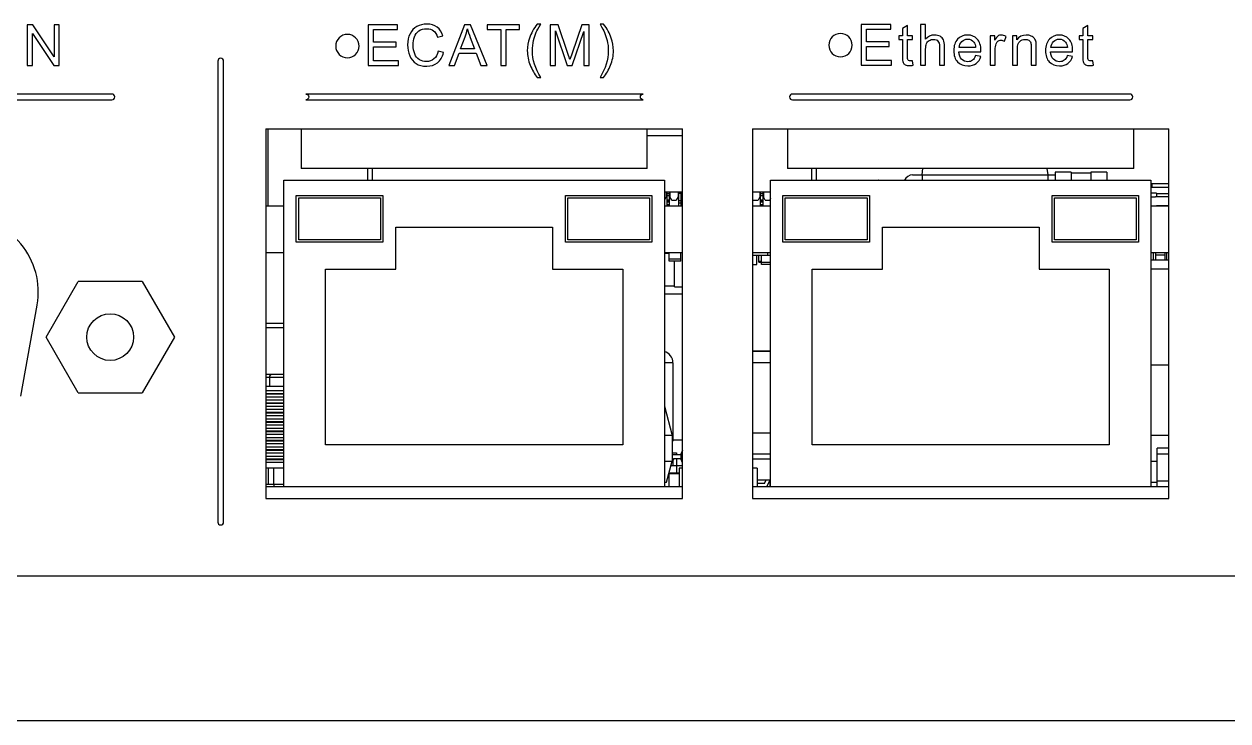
# Model space of a CAD drawing. Header units: millimetres. Extents: x 4086 to 8318, y 123 to 1549.
# Drawn here: x 7063.9 to 7115.4, y 1054.4 to 1084.2 of the extents above; entities that cross this region are included whole.
import ezdxf

# ---------------------------------------------------------------- set-up
doc = ezdxf.new("R2010")
doc.units = ezdxf.units.MM
doc.layers.add('20_ALL_FEATURES', color=7, linetype='Continuous')
doc.layers.add('layer 3', color=7, linetype='Continuous')

msp = doc.modelspace()

# ---------------------------------------------------------------- linework, layer by layer
at = {"layer": '20_ALL_FEATURES', "color": 7, "linetype": 'Continuous'}
for p, q in [((7074.283, 1079.725), (7092.083, 1079.725)), ((7074.283, 1079.725), (7074.283, 1063.925)), ((7074.373, 1076.425), (7074.373, 1079.725)), ((7075.783, 1079.725), (7075.783, 1078.025)), ((7090.583, 1078.025), (7090.583, 1079.725)), ((7092.083, 1063.925), (7092.083, 1079.725)), ((7095.083, 1079.725), (7112.883, 1079.725)), ((7095.083, 1079.725), (7095.083, 1063.925)), ((7096.583, 1079.725), (7096.583, 1078.025)), ((7111.383, 1078.025), (7111.383, 1079.725)), ((7112.883, 1063.925), (7112.883, 1079.725)), ((7092.083, 1079.425), (7090.583, 1079.425)), ((7090.583, 1078.025), (7075.783, 1078.025)), ((7078.623, 1078.025), (7078.623, 1077.525)), ((7078.823, 1078.025), (7078.823, 1077.525)), ((7111.383, 1078.025), (7096.583, 1078.025)), ((7097.623, 1077.525), (7097.623, 1078.025)), ((7097.823, 1077.525), (7097.823, 1078.025)), ((7102.333, 1077.755), (7102.365, 1078.025)), ((7107.713, 1077.755), (7107.68, 1078.025)), ((7075.053, 1077.525), (7091.313, 1077.525)), ((7075.053, 1064.425), (7075.053, 1077.525)), ((7091.313, 1077.525), (7091.313, 1064.425)), ((7095.853, 1077.525), (7112.113, 1077.525)), ((7095.853, 1064.425), (7095.853, 1077.525)), ((7099.368, 1077.525), (7099.373, 1077.535)), ((7099.373, 1077.535), (7100.473, 1077.535)), ((7100.478, 1077.525), (7100.473, 1077.535)), ((7101.923, 1077.755), (7108.023, 1077.755)), ((7102.333, 1077.755), (7102.333, 1077.525)), ((7107.713, 1077.525), (7107.713, 1077.755)), ((7108.698, 1077.875), (7108.023, 1077.875)), ((7108.023, 1077.875), (7108.023, 1077.525)), ((7108.698, 1077.875), (7108.698, 1077.525)), ((7108.698, 1077.85), (7109.548, 1077.85)), ((7110.223, 1077.875), (7109.548, 1077.875)), ((7109.548, 1077.875), (7109.548, 1077.525)), ((7110.223, 1077.875), (7110.223, 1077.525)), ((7112.113, 1077.525), (7112.113, 1064.425)), ((7092.083, 1077.015), (7091.313, 1077.015)), ((7091.398, 1077.015), (7091.398, 1076.825)), ((7091.413, 1077.015), (7091.413, 1076.425)), ((7091.533, 1076.425), (7091.533, 1077.015)), ((7091.548, 1077.015), (7091.548, 1076.825)), ((7091.898, 1077.015), (7091.898, 1076.825)), ((7091.913, 1077.015), (7091.913, 1076.425)), ((7092.033, 1076.425), (7092.033, 1077.015)), ((7095.853, 1077.015), (7095.083, 1077.015)), ((7095.398, 1077.015), (7095.398, 1076.825)), ((7095.413, 1077.015), (7095.413, 1076.425)), ((7095.533, 1076.425), (7095.533, 1077.015)), ((7095.548, 1077.015), (7095.548, 1076.825)), ((7112.113, 1077.225), (7112.883, 1077.225)), ((7112.883, 1077.375), (7112.148, 1077.375)), ((7112.148, 1077.375), (7112.148, 1077.225)), ((7075.583, 1076.875), (7079.283, 1076.875)), ((7075.583, 1074.875), (7075.583, 1076.875)), ((7075.683, 1076.775), (7079.183, 1076.775)), ((7075.683, 1074.975), (7075.683, 1076.775)), ((7079.183, 1076.775), (7079.183, 1074.975)), ((7079.283, 1076.875), (7079.283, 1074.875)), ((7087.083, 1076.875), (7090.783, 1076.875)), ((7087.083, 1074.875), (7087.083, 1076.875)), ((7087.183, 1076.775), (7090.683, 1076.775)), ((7087.183, 1074.975), (7087.183, 1076.775)), ((7090.683, 1076.775), (7090.683, 1074.975)), ((7090.783, 1076.875), (7090.783, 1074.875)), ((7091.313, 1076.675), (7091.318, 1076.675)), ((7091.398, 1076.825), (7091.318, 1076.675)), ((7091.413, 1076.965), (7091.533, 1076.965)), ((7091.533, 1076.865), (7091.413, 1076.865)), ((7091.413, 1076.695), (7091.533, 1076.695)), ((7091.533, 1076.645), (7091.413, 1076.645)), ((7091.533, 1076.595), (7091.413, 1076.595)), ((7091.628, 1076.675), (7091.548, 1076.825)), ((7091.628, 1076.675), (7091.818, 1076.675)), ((7091.898, 1076.825), (7091.818, 1076.675)), ((7092.033, 1076.965), (7091.913, 1076.965)), ((7092.033, 1076.645), (7091.913, 1076.645)), ((7092.033, 1076.545), (7091.913, 1076.545)), ((7095.128, 1076.675), (7095.318, 1076.675)), ((7095.398, 1076.825), (7095.318, 1076.675)), ((7095.413, 1076.965), (7095.533, 1076.965)), ((7095.533, 1076.865), (7095.413, 1076.865)), ((7095.413, 1076.695), (7095.533, 1076.695)), ((7095.533, 1076.645), (7095.413, 1076.645)), ((7095.533, 1076.595), (7095.413, 1076.595)), ((7095.628, 1076.675), (7095.548, 1076.825)), ((7095.628, 1076.675), (7095.818, 1076.675)), ((7095.853, 1076.74), (7095.818, 1076.675)), ((7096.383, 1076.875), (7100.083, 1076.875)), ((7096.383, 1074.875), (7096.383, 1076.875)), ((7096.483, 1076.775), (7099.983, 1076.775)), ((7096.483, 1074.975), (7096.483, 1076.775)), ((7099.983, 1076.775), (7099.983, 1074.975)), ((7100.083, 1076.875), (7100.083, 1074.875)), ((7107.883, 1076.875), (7111.583, 1076.875)), ((7107.883, 1074.875), (7107.883, 1076.875)), ((7107.983, 1076.775), (7111.483, 1076.775)), ((7107.983, 1074.975), (7107.983, 1076.775)), ((7111.483, 1076.775), (7111.483, 1074.975)), ((7111.583, 1076.875), (7111.583, 1074.875)), ((7112.348, 1076.975), (7112.113, 1076.975)), ((7112.298, 1076.8), (7112.118, 1076.8)), ((7112.298, 1076.805), (7112.298, 1076.8)), ((7112.883, 1076.825), (7112.318, 1076.825)), ((7112.348, 1076.975), (7112.348, 1076.825)), ((7112.883, 1076.95), (7112.348, 1076.95)), ((7075.053, 1076.425), (7074.283, 1076.425)), ((7092.083, 1076.425), (7091.313, 1076.425)), ((7091.533, 1076.475), (7091.413, 1076.475)), ((7095.853, 1076.425), (7095.083, 1076.425)), ((7095.533, 1076.475), (7095.413, 1076.475)), ((7112.883, 1076.425), (7112.113, 1076.425)), ((7112.348, 1076.45), (7112.883, 1076.45)), ((7112.373, 1076.425), (7112.373, 1076.45)), ((7112.673, 1076.425), (7112.673, 1076.45)), ((7079.833, 1075.525), (7086.533, 1075.525)), ((7079.833, 1073.725), (7079.833, 1075.525)), ((7086.533, 1075.525), (7086.533, 1073.725)), ((7100.633, 1075.525), (7107.333, 1075.525)), ((7100.633, 1073.725), (7100.633, 1075.525)), ((7107.333, 1075.525), (7107.333, 1073.725)), ((7079.183, 1074.975), (7075.683, 1074.975)), ((7090.683, 1074.975), (7087.183, 1074.975)), ((7099.983, 1074.975), (7096.483, 1074.975)), ((7111.483, 1074.975), (7107.983, 1074.975)), ((7075.053, 1074.425), (7074.283, 1074.425)), ((7079.283, 1074.875), (7075.583, 1074.875)), ((7090.783, 1074.875), (7087.083, 1074.875)), ((7092.083, 1074.425), (7091.313, 1074.425)), ((7091.473, 1074.4), (7091.473, 1074.425)), ((7091.513, 1074.075), (7091.513, 1074.425)), ((7092.013, 1074.075), (7092.013, 1074.425)), ((7095.853, 1074.425), (7095.083, 1074.425)), ((7095.723, 1074.425), (7095.723, 1074.325)), ((7100.083, 1074.875), (7096.383, 1074.875)), ((7111.583, 1074.875), (7107.883, 1074.875)), ((7112.883, 1074.425), (7112.113, 1074.425)), ((7112.213, 1074.425), (7112.213, 1074.125)), ((7112.323, 1074.125), (7112.323, 1074.425)), ((7112.723, 1074.125), (7112.723, 1074.425)), ((7112.783, 1074.425), (7112.783, 1074.125)), ((7091.513, 1074.4), (7091.313, 1074.4)), ((7091.513, 1074.175), (7092.013, 1074.175)), ((7092.013, 1074.075), (7091.513, 1074.075)), ((7091.748, 1072.975), (7091.748, 1074.075)), ((7095.083, 1074.325), (7095.853, 1074.325)), ((7095.083, 1073.925), (7095.273, 1073.925)), ((7095.273, 1073.925), (7095.273, 1074.325)), ((7095.348, 1074.025), (7095.348, 1074.325)), ((7095.348, 1074.07), (7095.473, 1074.07)), ((7095.473, 1074.05), (7095.348, 1074.05)), ((7095.348, 1074.045), (7095.473, 1074.045)), ((7095.348, 1074.025), (7095.853, 1074.025)), ((7095.473, 1073.925), (7095.473, 1074.325)), ((7095.853, 1073.925), (7095.473, 1073.925)), ((7112.113, 1074.125), (7112.883, 1074.125)), ((7112.723, 1074.325), (7112.323, 1074.325)), ((7076.833, 1073.725), (7079.833, 1073.725)), ((7076.833, 1066.225), (7076.833, 1073.725)), ((7086.533, 1073.725), (7089.533, 1073.725)), ((7089.533, 1073.725), (7089.533, 1066.225)), ((7097.633, 1073.725), (7100.633, 1073.725)), ((7097.633, 1066.225), (7097.633, 1073.725)), ((7107.333, 1073.725), (7110.333, 1073.725)), ((7110.333, 1073.725), (7110.333, 1066.225)), ((7112.883, 1073.725), (7112.113, 1073.725)), ((7064.885, 1070.825), (7066.256, 1073.2)), ((7068.999, 1073.2), (7066.256, 1073.2)), ((7068.999, 1073.2), (7070.37, 1070.825)), ((7091.748, 1073), (7091.313, 1073)), ((7091.748, 1072.975), (7092.083, 1072.975)), ((7091.313, 1072.675), (7092.083, 1072.675)), ((7063.812, 1068.296), (7064.503, 1072.196)), ((7074.283, 1071.425), (7075.053, 1071.425)), ((7066.256, 1068.45), (7064.885, 1070.825)), ((7070.37, 1070.825), (7068.999, 1068.45)), ((7075.053, 1071.225), (7074.283, 1071.225)), ((7095.083, 1070.226), (7095.853, 1070.226)), ((7095.853, 1070.225), (7095.083, 1070.225)), ((7091.682, 1069.725), (7091.313, 1069.725)), ((7091.682, 1069.725), (7091.682, 1066.395)), ((7095.853, 1069.725), (7095.083, 1069.725)), ((7112.883, 1069.625), (7112.113, 1069.625)), ((7075.053, 1069.225), (7074.283, 1069.225)), ((7075.053, 1069.105), (7074.283, 1069.105)), ((7074.434, 1069.105), (7074.434, 1068.725)), ((7066.256, 1068.45), (7068.999, 1068.45)), ((7074.283, 1068.725), (7075.053, 1068.725)), ((7075.053, 1068.525), (7074.283, 1068.525)), ((7075.053, 1068.405), (7074.283, 1068.405)), ((7074.283, 1068.395), (7075.053, 1068.395)), ((7074.283, 1068.275), (7075.053, 1068.275)), ((7075.053, 1068.125), (7074.283, 1068.125)), ((7075.053, 1068.005), (7074.283, 1068.005)), ((7074.283, 1067.995), (7075.053, 1067.995)), ((7074.283, 1067.875), (7075.053, 1067.875)), ((7091.313, 1067.877), (7091.648, 1066.625)), ((7075.053, 1067.725), (7074.283, 1067.725)), ((7075.053, 1067.605), (7074.283, 1067.605)), ((7074.283, 1067.595), (7075.053, 1067.595)), ((7074.283, 1067.475), (7075.053, 1067.475)), ((7075.053, 1067.325), (7074.283, 1067.325)), ((7075.053, 1067.205), (7074.283, 1067.205)), ((7074.283, 1067.195), (7075.053, 1067.195)), ((7074.283, 1067.075), (7075.053, 1067.075)), ((7075.053, 1066.925), (7074.283, 1066.925)), ((7075.053, 1066.805), (7074.283, 1066.805)), ((7074.283, 1066.795), (7075.053, 1066.795)), ((7095.853, 1066.725), (7095.083, 1066.725)), ((7074.283, 1066.675), (7075.053, 1066.675)), ((7075.053, 1066.525), (7074.283, 1066.525)), ((7075.053, 1066.405), (7074.283, 1066.405)), ((7074.283, 1066.395), (7075.053, 1066.395)), ((7074.283, 1066.275), (7075.053, 1066.275)), ((7089.533, 1066.225), (7076.833, 1066.225)), ((7091.648, 1066.625), (7091.313, 1066.625)), ((7091.648, 1066.625), (7091.648, 1065.525)), ((7092.083, 1066.425), (7091.648, 1066.425)), ((7091.648, 1066.395), (7091.682, 1066.395)), ((7110.333, 1066.225), (7097.633, 1066.225)), ((7112.883, 1066.625), (7112.113, 1066.625)), ((7075.053, 1066.125), (7074.283, 1066.125)), ((7075.053, 1066.005), (7074.283, 1066.005)), ((7074.283, 1065.995), (7075.053, 1065.995)), ((7074.283, 1065.875), (7075.053, 1065.875)), ((7075.053, 1065.725), (7074.283, 1065.725)), ((7091.648, 1065.875), (7091.832, 1065.875)), ((7092.021, 1065.793), (7091.648, 1065.793)), ((7091.832, 1065.875), (7091.832, 1065.793)), ((7092.083, 1065.994), (7092.021, 1065.825)), ((7092.083, 1065.825), (7092.021, 1065.825)), ((7092.021, 1065.825), (7092.021, 1065.625)), ((7095.853, 1065.825), (7095.083, 1065.825)), ((7112.883, 1066.075), (7112.378, 1066.075)), ((7112.378, 1064.425), (7112.378, 1066.075)), ((7112.883, 1065.825), (7112.378, 1065.825)), ((7075.053, 1065.605), (7074.283, 1065.605)), ((7074.283, 1065.595), (7075.053, 1065.595)), ((7074.283, 1065.475), (7075.053, 1065.475)), ((7075.053, 1065.225), (7074.283, 1065.225)), ((7074.395, 1064.545), (7074.395, 1065.225)), ((7074.626, 1064.545), (7074.626, 1065.225)), ((7091.313, 1065.525), (7091.648, 1065.525)), ((7091.407, 1064.625), (7091.648, 1065.525)), ((7092.083, 1065.325), (7091.595, 1065.325)), ((7091.721, 1065.643), (7091.639, 1065.489)), ((7091.682, 1065.569), (7091.682, 1065.325)), ((7091.721, 1065.643), (7092.021, 1065.643)), ((7091.832, 1065.643), (7091.832, 1065.025)), ((7092.083, 1065.225), (7091.942, 1065.225)), ((7091.942, 1065.225), (7091.942, 1064.425)), ((7092.021, 1065.625), (7092.083, 1065.625)), ((7092.083, 1065.455), (7092.021, 1065.625)), ((7095.083, 1065.625), (7095.853, 1065.625)), ((7095.282, 1065.225), (7095.083, 1065.225)), ((7095.282, 1065.225), (7095.282, 1064.425)), ((7112.113, 1065.525), (7112.378, 1065.525)), ((7091.942, 1065.005), (7091.511, 1065.005)), ((7091.511, 1065.005), (7091.511, 1064.445)), ((7091.511, 1065), (7091.942, 1065)), ((7091.942, 1064.98), (7091.511, 1064.98)), ((7091.514, 1065.025), (7091.942, 1065.025)), ((7095.282, 1064.725), (7095.853, 1064.725)), ((7095.588, 1064.575), (7095.668, 1064.725)), ((7095.838, 1064.725), (7095.678, 1064.425)), ((7095.829, 1064.707), (7095.829, 1064.425)), ((7112.883, 1064.675), (7112.378, 1064.675)), ((7074.283, 1064.545), (7075.053, 1064.545)), ((7092.083, 1064.425), (7074.283, 1064.425)), ((7091.313, 1064.625), (7091.407, 1064.625)), ((7091.318, 1064.625), (7091.318, 1064.425)), ((7112.883, 1064.425), (7095.083, 1064.425)), ((7095.588, 1064.575), (7095.282, 1064.575)), ((7112.113, 1064.625), (7112.378, 1064.625)), ((7074.283, 1063.925), (7092.083, 1063.925)), ((7095.083, 1063.925), (7112.883, 1063.925)), ((6846.023, 1060.625), (7173.323, 1060.625)), ((7173.273, 1054.425), (6846.073, 1054.425))]:
    msp.add_line(p, q, dxfattribs=at)
msp.add_circle((7067.628, 1070.825), 1, dxfattribs=at)
for centre, radius, start, end in [((7101.923, 1077.38), 0.375, 90, 157.1422), ((7112.118, 1076.78), 0.02, 90, 104.6973), ((7112.318, 1076.805), 0.02, 90, 180), ((7061.353, 1072.755), 3.2, 349.95, 90), ((7091.182, 1069.725), 0.5, 0, 74.7487), ((7092.244, 1066.045), 0.662, 148.1092, 154.5732)]:
    msp.add_arc(centre, radius, start, end, dxfattribs=at)
for points, knots in [([(7074.528, 1069.225), (7074.506, 1069.225), (7074.454, 1069.193), (7074.434, 1069.137), (7074.434, 1069.105)], [0, 0, 0, 0, 0.400291, 1, 1, 1, 1]), ([(7074.626, 1064.545), (7074.626, 1064.529), (7074.625, 1064.507), (7074.621, 1064.479), (7074.618, 1064.461), (7074.614, 1064.446), (7074.609, 1064.433), (7074.602, 1064.425), (7074.597, 1064.425)], [0, 0, 0, 0, 0.361056, 0.525215, 0.67067, 0.792731, 0.888083, 1, 1, 1, 1])]:
    msp.add_open_spline(points, degree=3, knots=knots, dxfattribs=at)
at = {"layer": 'layer 3'}
for points, knots in [([(7081.645, 1083.039), (7081.645, 1083.039), (7081.877, 1082.981), (7081.877, 1082.981), (7081.877, 1082.981), (7081.828, 1082.792), (7081.742, 1082.648), (7081.616, 1082.548), (7081.616, 1082.548), (7081.491, 1082.449), (7081.338, 1082.399), (7081.157, 1082.399), (7081.157, 1082.399), (7080.969, 1082.399), (7080.817, 1082.437), (7080.699, 1082.514), (7080.699, 1082.514), (7080.582, 1082.59), (7080.493, 1082.701), (7080.431, 1082.846), (7080.431, 1082.846), (7080.37, 1082.991), (7080.339, 1083.146), (7080.339, 1083.312), (7080.339, 1083.312), (7080.339, 1083.493), (7080.374, 1083.652), (7080.443, 1083.787), (7080.443, 1083.787), (7080.512, 1083.922), (7080.611, 1084.024), (7080.739, 1084.094), (7080.739, 1084.094), (7080.866, 1084.164), (7081.007, 1084.199), (7081.16, 1084.199), (7081.16, 1084.199), (7081.335, 1084.199), (7081.481, 1084.155), (7081.599, 1084.066), (7081.599, 1084.066), (7081.718, 1083.977), (7081.801, 1083.853), (7081.847, 1083.692), (7081.847, 1083.692), (7081.847, 1083.692), (7081.621, 1083.639), (7081.621, 1083.639), (7081.621, 1083.639), (7081.581, 1083.765), (7081.522, 1083.858), (7081.446, 1083.915), (7081.446, 1083.915), (7081.369, 1083.973), (7081.273, 1084.002), (7081.156, 1084.002), (7081.156, 1084.002), (7081.023, 1084.002), (7080.911, 1083.97), (7080.821, 1083.906), (7080.821, 1083.906), (7080.732, 1083.842), (7080.668, 1083.756), (7080.632, 1083.648), (7080.632, 1083.648), (7080.596, 1083.54), (7080.578, 1083.428), (7080.578, 1083.313), (7080.578, 1083.313), (7080.578, 1083.165), (7080.599, 1083.036), (7080.642, 1082.926), (7080.642, 1082.926), (7080.685, 1082.815), (7080.752, 1082.733), (7080.843, 1082.678), (7080.843, 1082.678), (7080.934, 1082.623), (7081.032, 1082.596), (7081.138, 1082.596), (7081.138, 1082.596), (7081.266, 1082.596), (7081.375, 1082.634), (7081.464, 1082.708), (7081.464, 1082.708), (7081.553, 1082.782), (7081.614, 1082.893), (7081.645, 1083.039)], [0, 0, 0, 0, 0.043478, 0.043478, 0.043478, 0.043478, 0.086957, 0.086957, 0.086957, 0.086957, 0.130435, 0.130435, 0.130435, 0.130435, 0.173913, 0.173913, 0.173913, 0.173913, 0.217391, 0.217391, 0.217391, 0.217391, 0.26087, 0.26087, 0.26087, 0.26087, 0.304348, 0.304348, 0.304348, 0.304348, 0.347826, 0.347826, 0.347826, 0.347826, 0.391304, 0.391304, 0.391304, 0.391304, 0.434783, 0.434783, 0.434783, 0.434783, 0.478261, 0.478261, 0.478261, 0.478261, 0.521739, 0.521739, 0.521739, 0.521739, 0.565217, 0.565217, 0.565217, 0.565217, 0.608696, 0.608696, 0.608696, 0.608696, 0.652174, 0.652174, 0.652174, 0.652174, 0.695652, 0.695652, 0.695652, 0.695652, 0.73913, 0.73913, 0.73913, 0.73913, 0.782609, 0.782609, 0.782609, 0.782609, 0.826087, 0.826087, 0.826087, 0.826087, 0.869565, 0.869565, 0.869565, 0.869565, 0.913043, 0.913043, 0.913043, 0.913043, 1, 1, 1, 1]), ([(7085.877, 1081.918), (7085.759, 1082.066), (7085.66, 1082.24), (7085.578, 1082.44), (7085.578, 1082.44), (7085.497, 1082.639), (7085.456, 1082.846), (7085.456, 1083.06), (7085.456, 1083.06), (7085.456, 1083.248), (7085.487, 1083.429), (7085.547, 1083.601), (7085.547, 1083.601), (7085.619, 1083.801), (7085.729, 1084.001), (7085.877, 1084.199), (7085.877, 1084.199), (7085.877, 1084.199), (7086.03, 1084.199), (7086.03, 1084.199), (7086.03, 1084.199), (7085.934, 1084.035), (7085.871, 1083.917), (7085.84, 1083.847), (7085.84, 1083.847), (7085.792, 1083.737), (7085.754, 1083.624), (7085.726, 1083.505), (7085.726, 1083.505), (7085.692, 1083.357), (7085.675, 1083.208), (7085.675, 1083.058), (7085.675, 1083.058), (7085.675, 1082.678), (7085.793, 1082.298), (7086.03, 1081.918), (7086.03, 1081.918), (7086.03, 1081.918), (7085.877, 1081.918), (7085.877, 1081.918)], [0, 0, 0, 0, 0.090909, 0.090909, 0.090909, 0.090909, 0.181818, 0.181818, 0.181818, 0.181818, 0.272727, 0.272727, 0.272727, 0.272727, 0.363636, 0.363636, 0.363636, 0.363636, 0.454545, 0.454545, 0.454545, 0.454545, 0.545455, 0.545455, 0.545455, 0.545455, 0.636364, 0.636364, 0.636364, 0.636364, 0.727273, 0.727273, 0.727273, 0.727273, 0.818182, 0.818182, 0.818182, 0.818182, 1, 1, 1, 1]), ([(7088.716, 1081.918), (7088.716, 1081.918), (7088.563, 1081.918), (7088.563, 1081.918), (7088.563, 1081.918), (7088.799, 1082.298), (7088.918, 1082.678), (7088.918, 1083.058), (7088.918, 1083.058), (7088.918, 1083.207), (7088.901, 1083.355), (7088.867, 1083.501), (7088.867, 1083.501), (7088.84, 1083.62), (7088.802, 1083.734), (7088.754, 1083.843), (7088.754, 1083.843), (7088.723, 1083.914), (7088.659, 1084.033), (7088.563, 1084.199), (7088.563, 1084.199), (7088.563, 1084.199), (7088.716, 1084.199), (7088.716, 1084.199), (7088.716, 1084.199), (7088.864, 1084.001), (7088.974, 1083.801), (7089.046, 1083.601), (7089.046, 1083.601), (7089.106, 1083.429), (7089.137, 1083.248), (7089.137, 1083.06), (7089.137, 1083.06), (7089.137, 1082.846), (7089.096, 1082.639), (7089.014, 1082.44), (7089.014, 1082.44), (7088.932, 1082.24), (7088.833, 1082.066), (7088.716, 1081.918)], [0, 0, 0, 0, 0.090909, 0.090909, 0.090909, 0.090909, 0.181818, 0.181818, 0.181818, 0.181818, 0.272727, 0.272727, 0.272727, 0.272727, 0.363636, 0.363636, 0.363636, 0.363636, 0.454545, 0.454545, 0.454545, 0.454545, 0.545455, 0.545455, 0.545455, 0.545455, 0.636364, 0.636364, 0.636364, 0.636364, 0.727273, 0.727273, 0.727273, 0.727273, 0.818182, 0.818182, 0.818182, 0.818182, 1, 1, 1, 1]), ([(7064.079, 1082.428), (7064.079, 1082.428), (7064.079, 1084.17), (7064.079, 1084.17), (7064.079, 1084.17), (7064.079, 1084.17), (7064.316, 1084.17), (7064.316, 1084.17), (7064.316, 1084.17), (7064.316, 1084.17), (7065.23, 1082.803), (7065.23, 1082.803), (7065.23, 1082.803), (7065.23, 1082.803), (7065.23, 1084.17), (7065.23, 1084.17), (7065.23, 1084.17), (7065.23, 1084.17), (7065.451, 1084.17), (7065.451, 1084.17), (7065.451, 1084.17), (7065.451, 1084.17), (7065.451, 1082.428), (7065.451, 1082.428), (7065.451, 1082.428), (7065.451, 1082.428), (7065.214, 1082.428), (7065.214, 1082.428), (7065.214, 1082.428), (7065.214, 1082.428), (7064.301, 1083.795), (7064.301, 1083.795), (7064.301, 1083.795), (7064.301, 1083.795), (7064.301, 1082.428), (7064.301, 1082.428), (7064.301, 1082.428), (7064.301, 1082.428), (7064.079, 1082.428), (7064.079, 1082.428)], [0, 0, 0, 0, 0.090909, 0.090909, 0.090909, 0.090909, 0.181818, 0.181818, 0.181818, 0.181818, 0.272727, 0.272727, 0.272727, 0.272727, 0.363636, 0.363636, 0.363636, 0.363636, 0.454545, 0.454545, 0.454545, 0.454545, 0.545455, 0.545455, 0.545455, 0.545455, 0.636364, 0.636364, 0.636364, 0.636364, 0.727273, 0.727273, 0.727273, 0.727273, 0.818182, 0.818182, 0.818182, 0.818182, 1, 1, 1, 1]), ([(7078.652, 1082.428), (7078.652, 1082.428), (7078.652, 1084.17), (7078.652, 1084.17), (7078.652, 1084.17), (7078.652, 1084.17), (7079.91, 1084.17), (7079.91, 1084.17), (7079.91, 1084.17), (7079.91, 1084.17), (7079.91, 1083.966), (7079.91, 1083.966), (7079.91, 1083.966), (7079.91, 1083.966), (7078.883, 1083.966), (7078.883, 1083.966), (7078.883, 1083.966), (7078.883, 1083.966), (7078.883, 1083.431), (7078.883, 1083.431), (7078.883, 1083.431), (7078.883, 1083.431), (7079.844, 1083.431), (7079.844, 1083.431), (7079.844, 1083.431), (7079.844, 1083.431), (7079.844, 1083.226), (7079.844, 1083.226), (7079.844, 1083.226), (7079.844, 1083.226), (7078.883, 1083.226), (7078.883, 1083.226), (7078.883, 1083.226), (7078.883, 1083.226), (7078.883, 1082.633), (7078.883, 1082.633), (7078.883, 1082.633), (7078.883, 1082.633), (7079.951, 1082.633), (7079.951, 1082.633), (7079.951, 1082.633), (7079.951, 1082.633), (7079.951, 1082.428), (7079.951, 1082.428), (7079.951, 1082.428), (7079.951, 1082.428), (7078.652, 1082.428), (7078.652, 1082.428)], [0, 0, 0, 0, 0.076923, 0.076923, 0.076923, 0.076923, 0.153846, 0.153846, 0.153846, 0.153846, 0.230769, 0.230769, 0.230769, 0.230769, 0.307692, 0.307692, 0.307692, 0.307692, 0.384615, 0.384615, 0.384615, 0.384615, 0.461538, 0.461538, 0.461538, 0.461538, 0.538462, 0.538462, 0.538462, 0.538462, 0.615385, 0.615385, 0.615385, 0.615385, 0.692308, 0.692308, 0.692308, 0.692308, 0.769231, 0.769231, 0.769231, 0.769231, 0.846154, 0.846154, 0.846154, 0.846154, 1, 1, 1, 1]), ([(7082.106, 1082.428), (7082.106, 1082.428), (7082.774, 1084.17), (7082.774, 1084.17), (7082.774, 1084.17), (7082.774, 1084.17), (7083.027, 1084.17), (7083.027, 1084.17), (7083.027, 1084.17), (7083.027, 1084.17), (7083.736, 1082.428), (7083.736, 1082.428), (7083.736, 1082.428), (7083.736, 1082.428), (7083.474, 1082.428), (7083.474, 1082.428), (7083.474, 1082.428), (7083.474, 1082.428), (7083.273, 1082.956), (7083.273, 1082.956), (7083.273, 1082.956), (7083.273, 1082.956), (7082.539, 1082.956), (7082.539, 1082.956), (7082.539, 1082.956), (7082.539, 1082.956), (7082.35, 1082.428), (7082.35, 1082.428), (7082.35, 1082.428), (7082.35, 1082.428), (7082.106, 1082.428), (7082.106, 1082.428)], [0, 0, 0, 0, 0.111111, 0.111111, 0.111111, 0.111111, 0.222222, 0.222222, 0.222222, 0.222222, 0.333333, 0.333333, 0.333333, 0.333333, 0.444444, 0.444444, 0.444444, 0.444444, 0.555556, 0.555556, 0.555556, 0.555556, 0.666667, 0.666667, 0.666667, 0.666667, 0.777778, 0.777778, 0.777778, 0.777778, 1, 1, 1, 1]), ([(7082.607, 1083.144), (7082.607, 1083.144), (7083.2, 1083.144), (7083.2, 1083.144), (7083.2, 1083.144), (7083.2, 1083.144), (7083.019, 1083.626), (7083.019, 1083.626), (7083.019, 1083.626), (7082.964, 1083.773), (7082.923, 1083.894), (7082.894, 1083.99), (7082.894, 1083.99), (7082.87, 1083.877), (7082.838, 1083.765), (7082.798, 1083.655), (7082.798, 1083.655), (7082.798, 1083.655), (7082.607, 1083.144), (7082.607, 1083.144)], [0, 0, 0, 0, 0.166667, 0.166667, 0.166667, 0.166667, 0.333333, 0.333333, 0.333333, 0.333333, 0.5, 0.5, 0.5, 0.5, 0.666667, 0.666667, 0.666667, 0.666667, 1, 1, 1, 1]), ([(7084.317, 1082.428), (7084.317, 1082.428), (7084.317, 1083.966), (7084.317, 1083.966), (7084.317, 1083.966), (7084.317, 1083.966), (7083.743, 1083.966), (7083.743, 1083.966), (7083.743, 1083.966), (7083.743, 1083.966), (7083.743, 1084.17), (7083.743, 1084.17), (7083.743, 1084.17), (7083.743, 1084.17), (7085.122, 1084.17), (7085.122, 1084.17), (7085.122, 1084.17), (7085.122, 1084.17), (7085.122, 1083.966), (7085.122, 1083.966), (7085.122, 1083.966), (7085.122, 1083.966), (7084.548, 1083.966), (7084.548, 1083.966), (7084.548, 1083.966), (7084.548, 1083.966), (7084.548, 1082.428), (7084.548, 1082.428), (7084.548, 1082.428), (7084.548, 1082.428), (7084.317, 1082.428), (7084.317, 1082.428)], [0, 0, 0, 0, 0.111111, 0.111111, 0.111111, 0.111111, 0.222222, 0.222222, 0.222222, 0.222222, 0.333333, 0.333333, 0.333333, 0.333333, 0.444444, 0.444444, 0.444444, 0.444444, 0.555556, 0.555556, 0.555556, 0.555556, 0.666667, 0.666667, 0.666667, 0.666667, 0.777778, 0.777778, 0.777778, 0.777778, 1, 1, 1, 1]), ([(7086.435, 1082.428), (7086.435, 1082.428), (7086.435, 1084.17), (7086.435, 1084.17), (7086.435, 1084.17), (7086.435, 1084.17), (7086.781, 1084.17), (7086.781, 1084.17), (7086.781, 1084.17), (7086.781, 1084.17), (7087.193, 1082.937), (7087.193, 1082.937), (7087.193, 1082.937), (7087.231, 1082.822), (7087.258, 1082.737), (7087.276, 1082.679), (7087.276, 1082.679), (7087.296, 1082.743), (7087.327, 1082.836), (7087.369, 1082.959), (7087.369, 1082.959), (7087.369, 1082.959), (7087.788, 1084.17), (7087.788, 1084.17), (7087.788, 1084.17), (7087.788, 1084.17), (7088.097, 1084.17), (7088.097, 1084.17), (7088.097, 1084.17), (7088.097, 1084.17), (7088.097, 1082.428), (7088.097, 1082.428), (7088.097, 1082.428), (7088.097, 1082.428), (7087.875, 1082.428), (7087.875, 1082.428), (7087.875, 1082.428), (7087.875, 1082.428), (7087.875, 1083.885), (7087.875, 1083.885), (7087.875, 1083.885), (7087.875, 1083.885), (7087.367, 1082.428), (7087.367, 1082.428), (7087.367, 1082.428), (7087.367, 1082.428), (7087.159, 1082.428), (7087.159, 1082.428), (7087.159, 1082.428), (7087.159, 1082.428), (7086.657, 1083.912), (7086.657, 1083.912), (7086.657, 1083.912), (7086.657, 1083.912), (7086.657, 1082.428), (7086.657, 1082.428), (7086.657, 1082.428), (7086.657, 1082.428), (7086.435, 1082.428), (7086.435, 1082.428)], [0, 0, 0, 0, 0.0625, 0.0625, 0.0625, 0.0625, 0.125, 0.125, 0.125, 0.125, 0.1875, 0.1875, 0.1875, 0.1875, 0.25, 0.25, 0.25, 0.25, 0.3125, 0.3125, 0.3125, 0.3125, 0.375, 0.375, 0.375, 0.375, 0.4375, 0.4375, 0.4375, 0.4375, 0.5, 0.5, 0.5, 0.5, 0.5625, 0.5625, 0.5625, 0.5625, 0.625, 0.625, 0.625, 0.625, 0.6875, 0.6875, 0.6875, 0.6875, 0.75, 0.75, 0.75, 0.75, 0.8125, 0.8125, 0.8125, 0.8125, 0.875, 0.875, 0.875, 0.875, 1, 1, 1, 1]), ([(7099.73, 1082.442), (7099.73, 1082.442), (7099.73, 1084.183), (7099.73, 1084.183), (7099.73, 1084.183), (7099.73, 1084.183), (7100.988, 1084.183), (7100.988, 1084.183), (7100.988, 1084.183), (7100.988, 1084.183), (7100.988, 1083.979), (7100.988, 1083.979), (7100.988, 1083.979), (7100.988, 1083.979), (7099.961, 1083.979), (7099.961, 1083.979), (7099.961, 1083.979), (7099.961, 1083.979), (7099.961, 1083.444), (7099.961, 1083.444), (7099.961, 1083.444), (7099.961, 1083.444), (7100.922, 1083.444), (7100.922, 1083.444), (7100.922, 1083.444), (7100.922, 1083.444), (7100.922, 1083.24), (7100.922, 1083.24), (7100.922, 1083.24), (7100.922, 1083.24), (7099.961, 1083.24), (7099.961, 1083.24), (7099.961, 1083.24), (7099.961, 1083.24), (7099.961, 1082.646), (7099.961, 1082.646), (7099.961, 1082.646), (7099.961, 1082.646), (7101.029, 1082.646), (7101.029, 1082.646), (7101.029, 1082.646), (7101.029, 1082.646), (7101.029, 1082.442), (7101.029, 1082.442), (7101.029, 1082.442), (7101.029, 1082.442), (7099.73, 1082.442), (7099.73, 1082.442)], [0, 0, 0, 0, 0.076923, 0.076923, 0.076923, 0.076923, 0.153846, 0.153846, 0.153846, 0.153846, 0.230769, 0.230769, 0.230769, 0.230769, 0.307692, 0.307692, 0.307692, 0.307692, 0.384615, 0.384615, 0.384615, 0.384615, 0.461538, 0.461538, 0.461538, 0.461538, 0.538462, 0.538462, 0.538462, 0.538462, 0.615385, 0.615385, 0.615385, 0.615385, 0.692308, 0.692308, 0.692308, 0.692308, 0.769231, 0.769231, 0.769231, 0.769231, 0.846154, 0.846154, 0.846154, 0.846154, 1, 1, 1, 1]), ([(7101.921, 1082.633), (7101.921, 1082.633), (7101.95, 1082.444), (7101.95, 1082.444), (7101.95, 1082.444), (7101.89, 1082.431), (7101.836, 1082.425), (7101.789, 1082.425), (7101.789, 1082.425), (7101.712, 1082.425), (7101.652, 1082.437), (7101.609, 1082.462), (7101.609, 1082.462), (7101.566, 1082.486), (7101.536, 1082.518), (7101.519, 1082.559), (7101.519, 1082.559), (7101.501, 1082.599), (7101.493, 1082.683), (7101.493, 1082.812), (7101.493, 1082.812), (7101.493, 1082.812), (7101.493, 1083.539), (7101.493, 1083.539), (7101.493, 1083.539), (7101.493, 1083.539), (7101.335, 1083.539), (7101.335, 1083.539), (7101.335, 1083.539), (7101.335, 1083.539), (7101.335, 1083.704), (7101.335, 1083.704), (7101.335, 1083.704), (7101.335, 1083.704), (7101.493, 1083.704), (7101.493, 1083.704), (7101.493, 1083.704), (7101.493, 1083.704), (7101.493, 1084.016), (7101.493, 1084.016), (7101.493, 1084.016), (7101.493, 1084.016), (7101.707, 1084.145), (7101.707, 1084.145), (7101.707, 1084.145), (7101.707, 1084.145), (7101.707, 1083.704), (7101.707, 1083.704), (7101.707, 1083.704), (7101.707, 1083.704), (7101.921, 1083.704), (7101.921, 1083.704), (7101.921, 1083.704), (7101.921, 1083.704), (7101.921, 1083.539), (7101.921, 1083.539), (7101.921, 1083.539), (7101.921, 1083.539), (7101.707, 1083.539), (7101.707, 1083.539), (7101.707, 1083.539), (7101.707, 1083.539), (7101.707, 1082.799), (7101.707, 1082.799), (7101.707, 1082.799), (7101.707, 1082.738), (7101.711, 1082.699), (7101.718, 1082.681), (7101.718, 1082.681), (7101.726, 1082.664), (7101.738, 1082.65), (7101.755, 1082.64), (7101.755, 1082.64), (7101.772, 1082.63), (7101.796, 1082.624), (7101.828, 1082.624), (7101.828, 1082.624), (7101.851, 1082.624), (7101.882, 1082.627), (7101.921, 1082.633)], [0, 0, 0, 0, 0.047619, 0.047619, 0.047619, 0.047619, 0.095238, 0.095238, 0.095238, 0.095238, 0.142857, 0.142857, 0.142857, 0.142857, 0.190476, 0.190476, 0.190476, 0.190476, 0.238095, 0.238095, 0.238095, 0.238095, 0.285714, 0.285714, 0.285714, 0.285714, 0.333333, 0.333333, 0.333333, 0.333333, 0.380952, 0.380952, 0.380952, 0.380952, 0.428571, 0.428571, 0.428571, 0.428571, 0.47619, 0.47619, 0.47619, 0.47619, 0.52381, 0.52381, 0.52381, 0.52381, 0.571429, 0.571429, 0.571429, 0.571429, 0.619048, 0.619048, 0.619048, 0.619048, 0.666667, 0.666667, 0.666667, 0.666667, 0.714286, 0.714286, 0.714286, 0.714286, 0.761905, 0.761905, 0.761905, 0.761905, 0.809524, 0.809524, 0.809524, 0.809524, 0.857143, 0.857143, 0.857143, 0.857143, 0.904762, 0.904762, 0.904762, 0.904762, 1, 1, 1, 1]), ([(7102.267, 1082.442), (7102.267, 1082.442), (7102.267, 1084.183), (7102.267, 1084.183), (7102.267, 1084.183), (7102.267, 1084.183), (7102.481, 1084.183), (7102.481, 1084.183), (7102.481, 1084.183), (7102.481, 1084.183), (7102.481, 1083.557), (7102.481, 1083.557), (7102.481, 1083.557), (7102.581, 1083.673), (7102.706, 1083.731), (7102.858, 1083.731), (7102.858, 1083.731), (7102.95, 1083.731), (7103.031, 1083.713), (7103.1, 1083.676), (7103.1, 1083.676), (7103.169, 1083.639), (7103.218, 1083.588), (7103.247, 1083.523), (7103.247, 1083.523), (7103.277, 1083.459), (7103.291, 1083.364), (7103.291, 1083.241), (7103.291, 1083.241), (7103.291, 1083.241), (7103.291, 1082.442), (7103.291, 1082.442), (7103.291, 1082.442), (7103.291, 1082.442), (7103.077, 1082.442), (7103.077, 1082.442), (7103.077, 1082.442), (7103.077, 1082.442), (7103.077, 1083.24), (7103.077, 1083.24), (7103.077, 1083.24), (7103.077, 1083.347), (7103.054, 1083.425), (7103.008, 1083.473), (7103.008, 1083.473), (7102.962, 1083.522), (7102.897, 1083.546), (7102.813, 1083.546), (7102.813, 1083.546), (7102.75, 1083.546), (7102.691, 1083.53), (7102.635, 1083.497), (7102.635, 1083.497), (7102.58, 1083.464), (7102.541, 1083.42), (7102.517, 1083.363), (7102.517, 1083.363), (7102.493, 1083.307), (7102.481, 1083.23), (7102.481, 1083.131), (7102.481, 1083.131), (7102.481, 1083.131), (7102.481, 1082.442), (7102.481, 1082.442), (7102.481, 1082.442), (7102.481, 1082.442), (7102.267, 1082.442), (7102.267, 1082.442)], [0, 0, 0, 0, 0.055556, 0.055556, 0.055556, 0.055556, 0.111111, 0.111111, 0.111111, 0.111111, 0.166667, 0.166667, 0.166667, 0.166667, 0.222222, 0.222222, 0.222222, 0.222222, 0.277778, 0.277778, 0.277778, 0.277778, 0.333333, 0.333333, 0.333333, 0.333333, 0.388889, 0.388889, 0.388889, 0.388889, 0.444444, 0.444444, 0.444444, 0.444444, 0.5, 0.5, 0.5, 0.5, 0.555556, 0.555556, 0.555556, 0.555556, 0.611111, 0.611111, 0.611111, 0.611111, 0.666667, 0.666667, 0.666667, 0.666667, 0.722222, 0.722222, 0.722222, 0.722222, 0.777778, 0.777778, 0.777778, 0.777778, 0.833333, 0.833333, 0.833333, 0.833333, 0.888889, 0.888889, 0.888889, 0.888889, 1, 1, 1, 1]), ([(7104.617, 1082.85), (7104.617, 1082.85), (7104.838, 1082.821), (7104.838, 1082.821), (7104.838, 1082.821), (7104.803, 1082.693), (7104.739, 1082.593), (7104.645, 1082.522), (7104.645, 1082.522), (7104.551, 1082.451), (7104.431, 1082.415), (7104.285, 1082.415), (7104.285, 1082.415), (7104.1, 1082.415), (7103.955, 1082.472), (7103.847, 1082.585), (7103.847, 1082.585), (7103.739, 1082.698), (7103.685, 1082.858), (7103.685, 1083.063), (7103.685, 1083.063), (7103.685, 1083.274), (7103.739, 1083.439), (7103.848, 1083.555), (7103.848, 1083.555), (7103.957, 1083.673), (7104.099, 1083.731), (7104.273, 1083.731), (7104.273, 1083.731), (7104.441, 1083.731), (7104.578, 1083.674), (7104.685, 1083.559), (7104.685, 1083.559), (7104.792, 1083.444), (7104.845, 1083.283), (7104.845, 1083.075), (7104.845, 1083.075), (7104.845, 1083.063), (7104.845, 1083.043), (7104.844, 1083.018), (7104.844, 1083.018), (7104.844, 1083.018), (7103.904, 1083.018), (7103.904, 1083.018), (7103.904, 1083.018), (7103.912, 1082.88), (7103.951, 1082.774), (7104.021, 1082.7), (7104.021, 1082.7), (7104.092, 1082.627), (7104.18, 1082.59), (7104.285, 1082.59), (7104.285, 1082.59), (7104.363, 1082.59), (7104.43, 1082.611), (7104.485, 1082.652), (7104.485, 1082.652), (7104.54, 1082.694), (7104.584, 1082.76), (7104.617, 1082.85)], [0, 0, 0, 0, 0.0625, 0.0625, 0.0625, 0.0625, 0.125, 0.125, 0.125, 0.125, 0.1875, 0.1875, 0.1875, 0.1875, 0.25, 0.25, 0.25, 0.25, 0.3125, 0.3125, 0.3125, 0.3125, 0.375, 0.375, 0.375, 0.375, 0.4375, 0.4375, 0.4375, 0.4375, 0.5, 0.5, 0.5, 0.5, 0.5625, 0.5625, 0.5625, 0.5625, 0.625, 0.625, 0.625, 0.625, 0.6875, 0.6875, 0.6875, 0.6875, 0.75, 0.75, 0.75, 0.75, 0.8125, 0.8125, 0.8125, 0.8125, 0.875, 0.875, 0.875, 0.875, 1, 1, 1, 1]), ([(7105.241, 1082.442), (7105.241, 1082.442), (7105.241, 1083.704), (7105.241, 1083.704), (7105.241, 1083.704), (7105.241, 1083.704), (7105.433, 1083.704), (7105.433, 1083.704), (7105.433, 1083.704), (7105.433, 1083.704), (7105.433, 1083.511), (7105.433, 1083.511), (7105.433, 1083.511), (7105.482, 1083.6), (7105.528, 1083.66), (7105.569, 1083.688), (7105.569, 1083.688), (7105.611, 1083.717), (7105.657, 1083.731), (7105.707, 1083.731), (7105.707, 1083.731), (7105.779, 1083.731), (7105.852, 1083.708), (7105.927, 1083.663), (7105.927, 1083.663), (7105.927, 1083.663), (7105.851, 1083.466), (7105.851, 1083.466), (7105.851, 1083.466), (7105.799, 1083.495), (7105.747, 1083.51), (7105.695, 1083.51), (7105.695, 1083.51), (7105.648, 1083.51), (7105.607, 1083.495), (7105.57, 1083.468), (7105.57, 1083.468), (7105.533, 1083.44), (7105.507, 1083.401), (7105.491, 1083.351), (7105.491, 1083.351), (7105.467, 1083.275), (7105.455, 1083.192), (7105.455, 1083.101), (7105.455, 1083.101), (7105.455, 1083.101), (7105.455, 1082.442), (7105.455, 1082.442), (7105.455, 1082.442), (7105.455, 1082.442), (7105.241, 1082.442), (7105.241, 1082.442)], [0, 0, 0, 0, 0.071429, 0.071429, 0.071429, 0.071429, 0.142857, 0.142857, 0.142857, 0.142857, 0.214286, 0.214286, 0.214286, 0.214286, 0.285714, 0.285714, 0.285714, 0.285714, 0.357143, 0.357143, 0.357143, 0.357143, 0.428571, 0.428571, 0.428571, 0.428571, 0.5, 0.5, 0.5, 0.5, 0.571429, 0.571429, 0.571429, 0.571429, 0.642857, 0.642857, 0.642857, 0.642857, 0.714286, 0.714286, 0.714286, 0.714286, 0.785714, 0.785714, 0.785714, 0.785714, 0.857143, 0.857143, 0.857143, 0.857143, 1, 1, 1, 1]), ([(7106.189, 1082.442), (7106.189, 1082.442), (7106.189, 1083.704), (7106.189, 1083.704), (7106.189, 1083.704), (7106.189, 1083.704), (7106.381, 1083.704), (7106.381, 1083.704), (7106.381, 1083.704), (7106.381, 1083.704), (7106.381, 1083.525), (7106.381, 1083.525), (7106.381, 1083.525), (7106.473, 1083.663), (7106.607, 1083.731), (7106.782, 1083.731), (7106.782, 1083.731), (7106.858, 1083.731), (7106.928, 1083.717), (7106.991, 1083.69), (7106.991, 1083.69), (7107.055, 1083.663), (7107.103, 1083.627), (7107.134, 1083.583), (7107.134, 1083.583), (7107.166, 1083.538), (7107.188, 1083.486), (7107.201, 1083.425), (7107.201, 1083.425), (7107.209, 1083.385), (7107.213, 1083.316), (7107.213, 1083.217), (7107.213, 1083.217), (7107.213, 1083.217), (7107.213, 1082.442), (7107.213, 1082.442), (7107.213, 1082.442), (7107.213, 1082.442), (7106.999, 1082.442), (7106.999, 1082.442), (7106.999, 1082.442), (7106.999, 1082.442), (7106.999, 1083.209), (7106.999, 1083.209), (7106.999, 1083.209), (7106.999, 1083.296), (7106.991, 1083.361), (7106.974, 1083.404), (7106.974, 1083.404), (7106.957, 1083.447), (7106.928, 1083.482), (7106.886, 1083.508), (7106.886, 1083.508), (7106.843, 1083.533), (7106.794, 1083.546), (7106.737, 1083.546), (7106.737, 1083.546), (7106.646, 1083.546), (7106.568, 1083.517), (7106.502, 1083.459), (7106.502, 1083.459), (7106.436, 1083.402), (7106.403, 1083.292), (7106.403, 1083.131), (7106.403, 1083.131), (7106.403, 1083.131), (7106.403, 1082.442), (7106.403, 1082.442), (7106.403, 1082.442), (7106.403, 1082.442), (7106.189, 1082.442), (7106.189, 1082.442)], [0, 0, 0, 0, 0.052632, 0.052632, 0.052632, 0.052632, 0.105263, 0.105263, 0.105263, 0.105263, 0.157895, 0.157895, 0.157895, 0.157895, 0.210526, 0.210526, 0.210526, 0.210526, 0.263158, 0.263158, 0.263158, 0.263158, 0.315789, 0.315789, 0.315789, 0.315789, 0.368421, 0.368421, 0.368421, 0.368421, 0.421053, 0.421053, 0.421053, 0.421053, 0.473684, 0.473684, 0.473684, 0.473684, 0.526316, 0.526316, 0.526316, 0.526316, 0.578947, 0.578947, 0.578947, 0.578947, 0.631579, 0.631579, 0.631579, 0.631579, 0.684211, 0.684211, 0.684211, 0.684211, 0.736842, 0.736842, 0.736842, 0.736842, 0.789474, 0.789474, 0.789474, 0.789474, 0.842105, 0.842105, 0.842105, 0.842105, 0.894737, 0.894737, 0.894737, 0.894737, 1, 1, 1, 1]), ([(7108.538, 1082.85), (7108.538, 1082.85), (7108.759, 1082.821), (7108.759, 1082.821), (7108.759, 1082.821), (7108.725, 1082.693), (7108.66, 1082.593), (7108.566, 1082.522), (7108.566, 1082.522), (7108.472, 1082.451), (7108.352, 1082.415), (7108.206, 1082.415), (7108.206, 1082.415), (7108.022, 1082.415), (7107.876, 1082.472), (7107.768, 1082.585), (7107.768, 1082.585), (7107.66, 1082.698), (7107.606, 1082.858), (7107.606, 1083.063), (7107.606, 1083.063), (7107.606, 1083.274), (7107.66, 1083.439), (7107.77, 1083.555), (7107.77, 1083.555), (7107.879, 1083.673), (7108.02, 1083.731), (7108.194, 1083.731), (7108.194, 1083.731), (7108.362, 1083.731), (7108.5, 1083.674), (7108.606, 1083.559), (7108.606, 1083.559), (7108.713, 1083.444), (7108.766, 1083.283), (7108.766, 1083.075), (7108.766, 1083.075), (7108.766, 1083.063), (7108.766, 1083.043), (7108.765, 1083.018), (7108.765, 1083.018), (7108.765, 1083.018), (7107.825, 1083.018), (7107.825, 1083.018), (7107.825, 1083.018), (7107.833, 1082.88), (7107.872, 1082.774), (7107.943, 1082.7), (7107.943, 1082.7), (7108.013, 1082.627), (7108.101, 1082.59), (7108.206, 1082.59), (7108.206, 1082.59), (7108.284, 1082.59), (7108.351, 1082.611), (7108.406, 1082.652), (7108.406, 1082.652), (7108.462, 1082.694), (7108.505, 1082.76), (7108.538, 1082.85)], [0, 0, 0, 0, 0.0625, 0.0625, 0.0625, 0.0625, 0.125, 0.125, 0.125, 0.125, 0.1875, 0.1875, 0.1875, 0.1875, 0.25, 0.25, 0.25, 0.25, 0.3125, 0.3125, 0.3125, 0.3125, 0.375, 0.375, 0.375, 0.375, 0.4375, 0.4375, 0.4375, 0.4375, 0.5, 0.5, 0.5, 0.5, 0.5625, 0.5625, 0.5625, 0.5625, 0.625, 0.625, 0.625, 0.625, 0.6875, 0.6875, 0.6875, 0.6875, 0.75, 0.75, 0.75, 0.75, 0.8125, 0.8125, 0.8125, 0.8125, 0.875, 0.875, 0.875, 0.875, 1, 1, 1, 1]), ([(7109.629, 1082.633), (7109.629, 1082.633), (7109.658, 1082.444), (7109.658, 1082.444), (7109.658, 1082.444), (7109.598, 1082.431), (7109.545, 1082.425), (7109.498, 1082.425), (7109.498, 1082.425), (7109.42, 1082.425), (7109.36, 1082.437), (7109.317, 1082.462), (7109.317, 1082.462), (7109.275, 1082.486), (7109.245, 1082.518), (7109.227, 1082.559), (7109.227, 1082.559), (7109.21, 1082.599), (7109.201, 1082.683), (7109.201, 1082.812), (7109.201, 1082.812), (7109.201, 1082.812), (7109.201, 1083.539), (7109.201, 1083.539), (7109.201, 1083.539), (7109.201, 1083.539), (7109.043, 1083.539), (7109.043, 1083.539), (7109.043, 1083.539), (7109.043, 1083.539), (7109.043, 1083.704), (7109.043, 1083.704), (7109.043, 1083.704), (7109.043, 1083.704), (7109.201, 1083.704), (7109.201, 1083.704), (7109.201, 1083.704), (7109.201, 1083.704), (7109.201, 1084.016), (7109.201, 1084.016), (7109.201, 1084.016), (7109.201, 1084.016), (7109.415, 1084.145), (7109.415, 1084.145), (7109.415, 1084.145), (7109.415, 1084.145), (7109.415, 1083.704), (7109.415, 1083.704), (7109.415, 1083.704), (7109.415, 1083.704), (7109.629, 1083.704), (7109.629, 1083.704), (7109.629, 1083.704), (7109.629, 1083.704), (7109.629, 1083.539), (7109.629, 1083.539), (7109.629, 1083.539), (7109.629, 1083.539), (7109.415, 1083.539), (7109.415, 1083.539), (7109.415, 1083.539), (7109.415, 1083.539), (7109.415, 1082.799), (7109.415, 1082.799), (7109.415, 1082.799), (7109.415, 1082.738), (7109.419, 1082.699), (7109.427, 1082.681), (7109.427, 1082.681), (7109.434, 1082.664), (7109.446, 1082.65), (7109.463, 1082.64), (7109.463, 1082.64), (7109.48, 1082.63), (7109.504, 1082.624), (7109.536, 1082.624), (7109.536, 1082.624), (7109.56, 1082.624), (7109.591, 1082.627), (7109.629, 1082.633)], [0, 0, 0, 0, 0.047619, 0.047619, 0.047619, 0.047619, 0.095238, 0.095238, 0.095238, 0.095238, 0.142857, 0.142857, 0.142857, 0.142857, 0.190476, 0.190476, 0.190476, 0.190476, 0.238095, 0.238095, 0.238095, 0.238095, 0.285714, 0.285714, 0.285714, 0.285714, 0.333333, 0.333333, 0.333333, 0.333333, 0.380952, 0.380952, 0.380952, 0.380952, 0.428571, 0.428571, 0.428571, 0.428571, 0.47619, 0.47619, 0.47619, 0.47619, 0.52381, 0.52381, 0.52381, 0.52381, 0.571429, 0.571429, 0.571429, 0.571429, 0.619048, 0.619048, 0.619048, 0.619048, 0.666667, 0.666667, 0.666667, 0.666667, 0.714286, 0.714286, 0.714286, 0.714286, 0.761905, 0.761905, 0.761905, 0.761905, 0.809524, 0.809524, 0.809524, 0.809524, 0.857143, 0.857143, 0.857143, 0.857143, 0.904762, 0.904762, 0.904762, 0.904762, 1, 1, 1, 1]), ([(7103.916, 1083.193), (7103.916, 1083.193), (7104.619, 1083.193), (7104.619, 1083.193), (7104.619, 1083.193), (7104.61, 1083.3), (7104.583, 1083.379), (7104.538, 1083.432), (7104.538, 1083.432), (7104.471, 1083.515), (7104.382, 1083.556), (7104.274, 1083.556), (7104.274, 1083.556), (7104.176, 1083.556), (7104.094, 1083.523), (7104.027, 1083.457), (7104.027, 1083.457), (7103.96, 1083.392), (7103.923, 1083.304), (7103.916, 1083.193)], [0, 0, 0, 0, 0.166667, 0.166667, 0.166667, 0.166667, 0.333333, 0.333333, 0.333333, 0.333333, 0.5, 0.5, 0.5, 0.5, 0.666667, 0.666667, 0.666667, 0.666667, 1, 1, 1, 1]), ([(7107.837, 1083.193), (7107.837, 1083.193), (7108.54, 1083.193), (7108.54, 1083.193), (7108.54, 1083.193), (7108.531, 1083.3), (7108.504, 1083.379), (7108.46, 1083.432), (7108.46, 1083.432), (7108.392, 1083.515), (7108.303, 1083.556), (7108.195, 1083.556), (7108.195, 1083.556), (7108.097, 1083.556), (7108.015, 1083.523), (7107.948, 1083.457), (7107.948, 1083.457), (7107.881, 1083.392), (7107.845, 1083.304), (7107.837, 1083.193)], [0, 0, 0, 0, 0.166667, 0.166667, 0.166667, 0.166667, 0.333333, 0.333333, 0.333333, 0.333333, 0.5, 0.5, 0.5, 0.5, 0.666667, 0.666667, 0.666667, 0.666667, 1, 1, 1, 1]), ([(7072.475, 1082.611), (7072.475, 1076.048), (7072.475, 1066.203), (7072.475, 1062.922), (7072.475, 1062.922), (7072.475, 1062.853), (7072.419, 1062.797), (7072.35, 1062.797), (7072.35, 1062.797), (7072.281, 1062.797), (7072.225, 1062.853), (7072.225, 1062.922), (7072.225, 1062.922), (7072.225, 1069.485), (7072.225, 1079.329), (7072.225, 1082.611), (7072.225, 1082.611), (7072.225, 1082.68), (7072.281, 1082.736), (7072.35, 1082.736), (7072.35, 1082.736), (7072.419, 1082.736), (7072.475, 1082.68), (7072.475, 1082.611)], [0, 0, 0, 0, 0.142857, 0.142857, 0.142857, 0.142857, 0.285714, 0.285714, 0.285714, 0.285714, 0.428571, 0.428571, 0.428571, 0.428571, 0.571429, 0.571429, 0.571429, 0.571429, 0.714286, 0.714286, 0.714286, 0.714286, 1, 1, 1, 1]), ([(7067.701, 1080.961), (7064.781, 1080.961), (7048.44, 1080.961), (7042.6, 1080.961), (7042.6, 1080.961), (7042.531, 1080.961), (7042.475, 1081.017), (7042.475, 1081.086), (7042.475, 1081.086), (7042.475, 1081.155), (7042.531, 1081.211), (7042.6, 1081.211), (7042.6, 1081.211), (7045.52, 1081.211), (7061.861, 1081.211), (7067.701, 1081.211), (7067.701, 1081.211), (7067.77, 1081.211), (7067.826, 1081.155), (7067.826, 1081.086), (7067.826, 1081.086), (7067.826, 1081.017), (7067.77, 1080.961), (7067.701, 1080.961)], [0, 0, 0, 0, 0.142857, 0.142857, 0.142857, 0.142857, 0.285714, 0.285714, 0.285714, 0.285714, 0.428571, 0.428571, 0.428571, 0.428571, 0.571429, 0.571429, 0.571429, 0.571429, 0.714286, 0.714286, 0.714286, 0.714286, 1, 1, 1, 1]), ([(7075.992, 1081.211), (7075.992, 1081.211), (7090.41, 1081.211), (7090.41, 1081.211), (7090.41, 1081.211), (7090.342, 1081.209), (7090.288, 1081.154), (7090.288, 1081.086), (7090.288, 1081.086), (7090.288, 1081.018), (7090.342, 1080.963), (7090.41, 1080.961), (7090.41, 1080.961), (7090.41, 1080.961), (7075.992, 1080.961), (7075.992, 1080.961), (7075.992, 1080.961), (7076.059, 1080.963), (7076.114, 1081.018), (7076.114, 1081.086), (7076.114, 1081.086), (7076.114, 1081.154), (7076.059, 1081.209), (7075.992, 1081.211)], [0, 0, 0, 0, 0.142857, 0.142857, 0.142857, 0.142857, 0.285714, 0.285714, 0.285714, 0.285714, 0.428571, 0.428571, 0.428571, 0.428571, 0.571429, 0.571429, 0.571429, 0.571429, 0.714286, 0.714286, 0.714286, 0.714286, 1, 1, 1, 1]), ([(7096.789, 1081.211), (7096.789, 1081.211), (7096.792, 1081.211), (7096.792, 1081.211), (7096.792, 1081.211), (7096.792, 1081.211), (7111.21, 1081.211), (7111.21, 1081.211), (7111.21, 1081.211), (7111.21, 1081.211), (7111.213, 1081.211), (7111.213, 1081.211), (7111.213, 1081.211), (7111.282, 1081.211), (7111.338, 1081.155), (7111.338, 1081.086), (7111.338, 1081.086), (7111.338, 1081.017), (7111.282, 1080.961), (7111.213, 1080.961), (7111.213, 1080.961), (7111.213, 1080.961), (7111.21, 1080.961), (7111.21, 1080.961), (7111.21, 1080.961), (7111.21, 1080.961), (7096.792, 1080.961), (7096.792, 1080.961), (7096.792, 1080.961), (7096.792, 1080.961), (7096.789, 1080.961), (7096.789, 1080.961), (7096.789, 1080.961), (7096.72, 1080.961), (7096.664, 1081.017), (7096.664, 1081.086), (7096.664, 1081.086), (7096.664, 1081.155), (7096.72, 1081.211), (7096.789, 1081.211)], [0, 0, 0, 0, 0.090909, 0.090909, 0.090909, 0.090909, 0.181818, 0.181818, 0.181818, 0.181818, 0.272727, 0.272727, 0.272727, 0.272727, 0.363636, 0.363636, 0.363636, 0.363636, 0.454545, 0.454545, 0.454545, 0.454545, 0.545455, 0.545455, 0.545455, 0.545455, 0.636364, 0.636364, 0.636364, 0.636364, 0.727273, 0.727273, 0.727273, 0.727273, 0.818182, 0.818182, 0.818182, 0.818182, 1, 1, 1, 1])]:
    msp.add_open_spline(points, degree=3, knots=knots, dxfattribs=at)
at = {"layer": 'layer 3', "color": 142}
for points in [[(7077.265, 1083.259), (7077.265, 1083.536), (7077.489, 1083.759), (7077.765, 1083.759), (7077.765, 1083.759), (7078.041, 1083.759), (7078.265, 1083.536), (7078.265, 1083.259), (7078.265, 1083.259), (7078.265, 1082.983), (7078.041, 1082.759), (7077.765, 1082.759), (7077.765, 1082.759), (7077.489, 1082.759), (7077.265, 1082.983), (7077.265, 1083.259)], [(7098.343, 1083.299), (7098.343, 1083.575), (7098.567, 1083.799), (7098.843, 1083.799), (7098.843, 1083.799), (7099.119, 1083.799), (7099.343, 1083.575), (7099.343, 1083.299), (7099.343, 1083.299), (7099.343, 1083.023), (7099.119, 1082.799), (7098.843, 1082.799), (7098.843, 1082.799), (7098.567, 1082.799), (7098.343, 1083.023), (7098.343, 1083.299)]]:
    msp.add_open_spline(points, degree=3, knots=[0, 0, 0, 0, 0.2, 0.2, 0.2, 0.2, 0.4, 0.4, 0.4, 0.4, 0.6, 0.6, 0.6, 0.6, 1, 1, 1, 1], dxfattribs=at)

doc.saveas('drawing.dxf')
